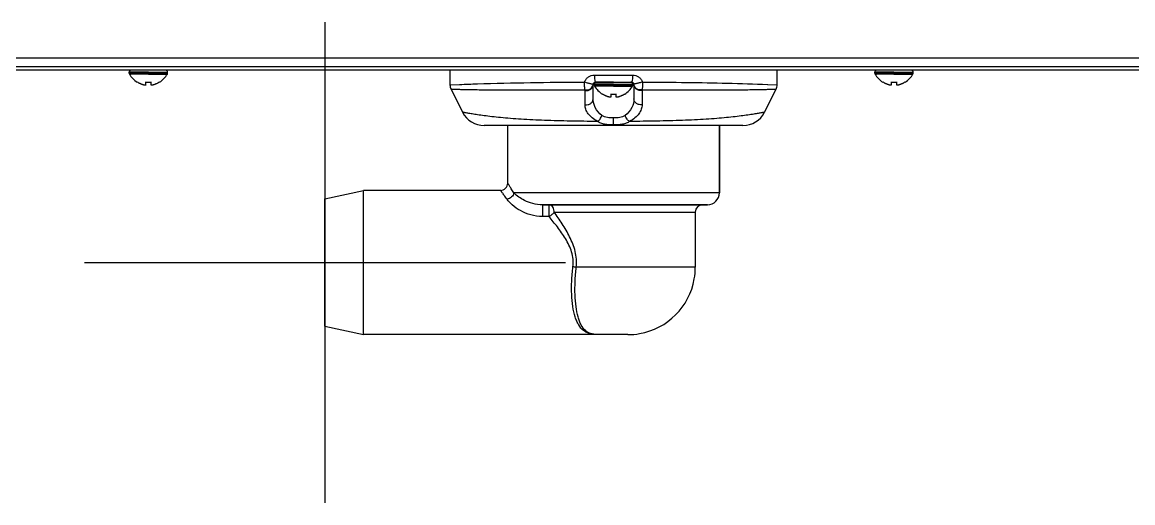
# Model space of a CAD drawing. Header units: millimetres. Extents: x -1584 to 3730, y -1918 to 2655.
# Drawn here: x 1977.5 to 2208.4, y -227.9 to -127.9 of the extents above; entities that cross this region are included whole.
import ezdxf

# ---------------------------------------------------------------- set-up
doc = ezdxf.new("R2010")
doc.units = ezdxf.units.MM
doc.header["$LTSCALE"] = 65.395
doc.layers.get('0').update_dxf_attribs({"linetype": 'CONTINUOUS'})
doc.layers.add('ASSI', color=7, linetype='CONTINUOUS')
doc.layers.add('GEOM', color=7, linetype='CONTINUOUS')

msp = doc.modelspace()

# ---------------------------------------------------------------- linework, layer by layer
at = {"color": 6}
for p, q in [((2040.43, -127.95), (2040.43, -227.95)), ((1990.43, -177.95), (2090.43, -177.95))]:
    msp.add_line(p, q, dxfattribs=at)
at = {"linetype": 'Continuous'}
for p, q in [((2001.43, -140.43), (2001.43, -140.39)), ((2003.23, -140.95), (2003.23, -140.39)), ((2004.23, -140.39), (2004.23, -140.95)), ((2006.03, -140.39), (2006.03, -140.43)), ((2156.43, -140.43), (2156.43, -140.39)), ((2158.23, -140.95), (2158.23, -140.39)), ((2159.23, -140.39), (2159.23, -140.95)), ((2161.03, -140.39), (2161.03, -140.43)), ((2098.13, -142.93), (2098.13, -142.89)), ((2099.93, -143.45), (2099.93, -142.89)), ((2100.93, -142.89), (2100.93, -143.45)), ((2102.73, -142.89), (2102.73, -142.93))]:
    msp.add_line(p, q, dxfattribs=at)
for centre, radius, start, end in [((2003.92, -136.34), 4.75, 238.4659, 241.0313), ((2003.91, -136.35), 4.75, 241.0316, 241.9926), ((2003.91, -136.35), 4.75, 241.9926, 243.3187), ((2003.91, -136.35), 4.74, 243.3188, 244.4598), ((2003.91, -136.36), 4.74, 244.4598, 245.4278), ((2003.91, -136.36), 4.73, 245.4278, 246.6825), ((2003.91, -136.36), 4.73, 246.6826, 247.4526), ((2003.9, -136.37), 4.72, 247.4524, 248.9975), ((2003.9, -136.38), 4.72, 248.9977, 249.4819), ((2003.9, -136.39), 4.7, 249.4813, 251.5344), ((2003.73, -136.64), 3.79, 262.4013, 269.9911), ((2003.73, -136.64), 3.79, 270.0089, 277.5987), ((2003.56, -136.39), 4.7, 288.4656, 290.5187), ((2003.56, -136.38), 4.72, 290.5181, 291.0023), ((2003.56, -136.37), 4.72, 291.0025, 292.5476), ((2003.55, -136.36), 4.73, 292.5474, 293.3174), ((2003.55, -136.36), 4.73, 293.3175, 294.5722), ((2003.55, -136.36), 4.74, 294.5722, 295.5402), ((2003.55, -136.35), 4.74, 295.5402, 296.6812), ((2003.55, -136.35), 4.75, 296.6813, 298.0074), ((2003.55, -136.35), 4.75, 298.0074, 298.9684), ((2003.54, -136.34), 4.75, 298.9687, 301.5341), ((2158.92, -136.34), 4.75, 238.4659, 241.0313), ((2158.91, -136.35), 4.75, 241.0316, 241.9926), ((2158.91, -136.35), 4.75, 241.9926, 243.3187), ((2158.91, -136.35), 4.74, 243.3188, 244.4598), ((2158.91, -136.36), 4.74, 244.4598, 245.4278), ((2158.91, -136.36), 4.73, 245.4278, 246.6825), ((2158.91, -136.36), 4.73, 246.6826, 247.4526), ((2158.9, -136.37), 4.72, 247.4524, 248.9975), ((2158.9, -136.38), 4.72, 248.9977, 249.4819), ((2158.9, -136.39), 4.7, 249.4813, 251.5344), ((2158.73, -136.64), 3.79, 262.4013, 269.9911), ((2158.73, -136.64), 3.79, 270.0089, 277.5987), ((2158.56, -136.39), 4.7, 288.4656, 290.5187), ((2158.56, -136.38), 4.72, 290.5181, 291.0023), ((2158.56, -136.37), 4.72, 291.0025, 292.5476), ((2158.55, -136.36), 4.73, 292.5474, 293.3174), ((2158.55, -136.36), 4.73, 293.3175, 294.5722), ((2158.55, -136.36), 4.74, 294.5722, 295.5402), ((2158.55, -136.35), 4.74, 295.5402, 296.6812), ((2158.55, -136.35), 4.75, 296.6813, 298.0074), ((2158.55, -136.35), 4.75, 298.0074, 298.9684), ((2158.54, -136.34), 4.75, 298.9687, 301.5341), ((2003.89, -136.41), 4.68, 251.535, 252.6227), ((2003.89, -136.42), 4.67, 252.6228, 253.6051), ((2003.88, -136.45), 4.64, 253.6036, 255.6824), ((2002.98, -138.96), 2.01, 262.7256, 264.8598), ((2002.98, -138.98), 1.98, 264.8627, 265.7144), ((2002.98, -138.99), 1.97, 265.714, 266.9766), ((2002.98, -139), 1.96, 266.9771, 268.0037), ((2002.98, -139.01), 1.95, 268.0037, 269.0738), ((2002.98, -139.01), 1.95, 269.0741, 270.1995), ((2002.98, -139.01), 1.95, 270.1995, 271.1541), ((2002.98, -139.01), 1.95, 271.1545, 272.3767), ((2002.98, -139), 1.96, 272.3765, 273.2159), ((2002.98, -138.99), 1.97, 273.2167, 274.6016), ((2002.98, -138.98), 1.98, 274.6009, 275.2558), ((2002.98, -138.96), 2.01, 275.2585, 277.2741), ((2004.48, -138.96), 2.01, 262.7259, 264.7415), ((2004.48, -138.98), 1.98, 264.7442, 265.3991), ((2004.48, -138.99), 1.97, 265.3984, 266.7833), ((2004.48, -139), 1.96, 266.7841, 267.6235), ((2004.48, -139.01), 1.96, 267.6234, 268.8455), ((2004.48, -139.01), 1.95, 268.8459, 269.8005), ((2004.48, -139.01), 1.95, 269.8006, 270.9258), ((2004.48, -139.01), 1.95, 270.9261, 271.9964), ((2004.48, -139), 1.96, 271.9964, 273.0228), ((2004.48, -138.99), 1.97, 273.0233, 274.286), ((2004.48, -138.98), 1.98, 274.2856, 275.1372), ((2004.48, -138.96), 2.01, 275.1401, 277.2744), ((2003.58, -136.45), 4.64, 284.3176, 286.3964), ((2003.57, -136.42), 4.67, 286.3949, 287.3772), ((2003.57, -136.41), 4.68, 287.3773, 288.465), ((2100.62, -138.84), 4.75, 238.4659, 241.0313), ((2100.61, -138.85), 4.75, 241.0316, 241.9926), ((2100.61, -138.85), 4.75, 241.9926, 243.3187), ((2100.61, -138.85), 4.74, 243.3188, 244.4598), ((2100.61, -138.86), 4.74, 244.4598, 245.4278), ((2100.43, -139.14), 3.79, 262.4013, 269.9911), ((2100.43, -139.14), 3.79, 270.0089, 277.5987), ((2100.25, -138.86), 4.74, 294.5722, 295.5402), ((2100.25, -138.85), 4.74, 295.5402, 296.6812), ((2100.25, -138.85), 4.75, 296.6813, 298.0074), ((2100.25, -138.85), 4.75, 298.0074, 298.9684), ((2100.24, -138.84), 4.75, 298.9687, 301.5341), ((2158.89, -136.41), 4.68, 251.535, 252.6227), ((2158.89, -136.42), 4.67, 252.6228, 253.6051), ((2158.88, -136.45), 4.64, 253.6036, 255.6824), ((2157.98, -138.96), 2.01, 262.7256, 264.8598), ((2157.98, -138.98), 1.98, 264.8627, 265.7144), ((2157.98, -138.99), 1.97, 265.714, 266.9766), ((2157.98, -139), 1.96, 266.9771, 268.0037), ((2157.98, -139.01), 1.95, 268.0037, 269.0738), ((2157.98, -139.01), 1.95, 269.0741, 270.1995), ((2157.98, -139.01), 1.95, 270.1995, 271.1541), ((2157.98, -139.01), 1.95, 271.1545, 272.3767), ((2157.98, -139), 1.96, 272.3765, 273.2159), ((2157.98, -138.99), 1.97, 273.2167, 274.6016), ((2157.98, -138.98), 1.98, 274.6009, 275.2558), ((2157.98, -138.96), 2.01, 275.2585, 277.2741), ((2159.48, -138.96), 2.01, 262.7259, 264.7415), ((2159.48, -138.98), 1.98, 264.7442, 265.3991), ((2159.48, -138.99), 1.97, 265.3984, 266.7833), ((2159.48, -139), 1.96, 266.7841, 267.6235), ((2159.48, -139.01), 1.96, 267.6234, 268.8455), ((2159.48, -139.01), 1.95, 268.8459, 269.8005), ((2159.48, -139.01), 1.95, 269.8006, 270.9258), ((2159.48, -139.01), 1.95, 270.9261, 271.9964), ((2159.48, -139), 1.96, 271.9964, 273.0228), ((2159.48, -138.99), 1.97, 273.0233, 274.286), ((2159.48, -138.98), 1.98, 274.2856, 275.1372), ((2159.48, -138.96), 2.01, 275.1401, 277.2744), ((2158.58, -136.45), 4.64, 284.3176, 286.3964), ((2158.57, -136.42), 4.67, 286.3949, 287.3772), ((2158.57, -136.41), 4.68, 287.3773, 288.465), ((2100.61, -138.86), 4.73, 245.4278, 246.6825), ((2100.61, -138.86), 4.73, 246.6826, 247.4526), ((2100.6, -138.87), 4.72, 247.4524, 248.9975), ((2100.6, -138.88), 4.72, 248.9977, 249.4819), ((2100.6, -138.89), 4.7, 249.4813, 251.5344), ((2100.59, -138.91), 4.68, 251.535, 252.6227), ((2100.59, -138.92), 4.67, 252.6228, 253.6051), ((2100.58, -138.95), 4.64, 253.6036, 255.6824), ((2099.68, -141.46), 2.01, 262.7256, 264.8598), ((2099.68, -141.48), 1.98, 264.8627, 265.7144), ((2099.68, -141.49), 1.97, 265.714, 266.9766), ((2099.68, -141.5), 1.96, 266.9771, 268.0037), ((2099.68, -141.51), 1.95, 268.0037, 269.0738), ((2099.68, -141.51), 1.95, 269.0741, 270.1995), ((2099.68, -141.51), 1.95, 270.1995, 271.1541), ((2099.68, -141.51), 1.95, 271.1545, 272.3767), ((2099.68, -141.5), 1.96, 272.3765, 273.2159), ((2099.68, -141.49), 1.97, 273.2167, 274.6016), ((2099.68, -141.48), 1.98, 274.6009, 275.2558), ((2099.68, -141.46), 2.01, 275.2585, 277.2741), ((2101.18, -141.46), 2.01, 262.7259, 264.7415), ((2101.18, -141.48), 1.98, 264.7442, 265.3991), ((2101.18, -141.49), 1.97, 265.3984, 266.7833), ((2101.18, -141.5), 1.96, 266.7841, 267.6235), ((2101.18, -141.51), 1.96, 267.6234, 268.8455), ((2101.18, -141.51), 1.95, 268.8459, 269.8005), ((2101.18, -141.51), 1.95, 269.8006, 270.9258), ((2101.18, -141.51), 1.95, 270.9261, 271.9964), ((2101.18, -141.5), 1.96, 271.9964, 273.0228), ((2101.18, -141.49), 1.97, 273.0233, 274.286), ((2101.18, -141.48), 1.98, 274.2856, 275.1372), ((2101.18, -141.46), 2.01, 275.1401, 277.2744), ((2100.28, -138.95), 4.64, 284.3176, 286.3964), ((2100.27, -138.92), 4.67, 286.3949, 287.3772), ((2100.27, -138.91), 4.68, 287.3773, 288.465), ((2100.26, -138.89), 4.7, 288.4656, 290.5187), ((2100.26, -138.88), 4.72, 290.5181, 291.0023), ((2100.26, -138.87), 4.72, 291.0025, 292.5476), ((2100.25, -138.86), 4.73, 292.5474, 293.3174), ((2100.25, -138.86), 4.73, 293.3175, 294.5722)]:
    msp.add_arc(centre, radius, start, end, dxfattribs=at)
at = {"layer": 'ASSI', "linetype": 'Continuous'}
for p, q in [((1999.73, -138.55), (1999.73, -138.35)), ((2003.73, -138.35), (1999.73, -138.35)), ((2003.73, -138.35), (2007.73, -138.35)), ((2007.73, -138.55), (2007.73, -138.35)), ((2154.73, -138.55), (2154.73, -138.35)), ((2158.73, -138.35), (2154.73, -138.35)), ((2158.73, -138.35), (2162.73, -138.35)), ((2162.73, -138.55), (2162.73, -138.35)), ((2003.73, -138.55), (1999.73, -138.55)), ((2003.73, -138.75), (1999.78, -138.75)), ((2003.73, -138.55), (2007.73, -138.55)), ((2003.73, -138.75), (2007.68, -138.75)), ((2096.83, -140.45), (2098.18, -140.45)), ((2098.18, -140.45), (2096.83, -140.45)), ((2098.18, -140.45), (2098.23, -140.45)), ((2098.23, -140.45), (2098.18, -140.45)), ((2098.23, -140.45), (2100.43, -140.45)), ((2098.31, -140.45), (2098.23, -140.45)), ((2100.43, -140.45), (2098.31, -140.45)), ((2100.43, -140.45), (2102.63, -140.45)), ((2100.43, -140.45), (2102.55, -140.45)), ((2102.55, -140.45), (2102.63, -140.45)), ((2102.63, -140.45), (2104, -140.45)), ((2102.63, -140.45), (2102.68, -140.45)), ((2102.68, -140.45), (2104, -140.45)), ((2104, -140.45), (2104.03, -140.45)), ((2104, -140.45), (2104.03, -140.45)), ((2158.73, -138.55), (2154.73, -138.55)), ((2158.73, -138.75), (2154.78, -138.75)), ((2158.73, -138.55), (2162.73, -138.55)), ((2158.73, -138.75), (2162.68, -138.75)), ((2096.43, -141.05), (2096.43, -140.85)), ((2100.43, -140.85), (2096.43, -140.85)), ((2100.43, -141.05), (2096.43, -141.05)), ((2100.43, -141.25), (2096.48, -141.25)), ((2100.43, -140.85), (2104.43, -140.85)), ((2100.43, -141.05), (2104.43, -141.05)), ((2100.43, -141.25), (2104.38, -141.25)), ((2104.43, -141.05), (2104.43, -140.85)), ((2078.43, -161.45), (2078.43, -149.45)), ((2122.43, -163.45), (2122.43, -149.45)), ((2117.43, -167.45), (2117.43, -178.95))]:
    msp.add_line(p, q, dxfattribs=at)
for centre, radius, start, end in [((2000.13, -138.35), 0.4, 90, 180), ((2007.33, -138.35), 0.4, 0, 90), ((2155.13, -138.35), 0.4, 90, 180), ((2162.33, -138.35), 0.4, 0, 90), ((2000.13, -138.55), 0.4, 180, 210.3012), ((2003.93, -136.33), 4.8, 210.3012, 238.4026), ((2003.93, -136.33), 4.8, 238.4026, 238.5421), ((2003.53, -136.33), 4.8, 301.4579, 301.5974), ((2003.53, -136.33), 4.8, 301.5974, 329.6988), ((2007.33, -138.55), 0.4, 329.6988, 360), ((2096.83, -140.85), 0.4, 135, 180), ((2096.83, -140.85), 0.4, 111.2091, 135), ((2096.83, -140.85), 0.4, 90, 111.2091), ((2104.03, -140.85), 0.4, 68.7909, 90), ((2104.03, -140.85), 0.4, 45, 68.7909), ((2104.03, -140.85), 0.4, 0, 45), ((2155.13, -138.55), 0.4, 180, 210.3012), ((2158.93, -136.33), 4.8, 210.3012, 238.4026), ((2158.93, -136.33), 4.8, 238.4026, 238.5421), ((2158.53, -136.33), 4.8, 301.4579, 301.5974), ((2158.53, -136.33), 4.8, 301.5974, 329.6988), ((2162.33, -138.55), 0.4, 329.6988, 360), ((2096.83, -141.05), 0.4, 180, 210.3012), ((2100.63, -138.83), 4.8, 210.3012, 238.4026), ((2100.63, -138.83), 4.8, 238.4026, 238.5421), ((2100.23, -138.83), 4.8, 301.4579, 301.5974), ((2100.23, -138.83), 4.8, 301.5974, 329.6988), ((2104.03, -141.05), 0.4, 329.6988, 360)]:
    msp.add_arc(centre, radius, start, end, dxfattribs=at)
at = {"layer": 'GEOM', "linetype": 'Continuous'}
for p, q in [((1573.03, -135.35), (2331.43, -135.35)), ((2331.96, -137.95), (1573.03, -137.95)), ((1699.93, -137.15), (2257.93, -137.15)), ((2066.43, -137.95), (2066.43, -140.98)), ((2134.43, -140.98), (2134.43, -137.95)), ((2094.18, -140.4), (2094.43, -140.39)), ((2096.46, -138.95), (2100.43, -138.95)), ((2096.68, -140.45), (2100.43, -140.45)), ((2100.43, -138.95), (2104.4, -138.95)), ((2100.43, -140.45), (2104.18, -140.45)), ((2106.43, -140.39), (2106.68, -140.4)), ((2066.43, -140.98), (2068.38, -140.9)), ((2066.43, -140.98), (2066.43, -140.98)), ((2066.64, -141.87), (2066.64, -141.87)), ((2066.64, -141.87), (2069.05, -146.69)), ((2068.38, -140.9), (2068.43, -140.9)), ((2096.18, -143.91), (2096.18, -140.95)), ((2096.29, -140.95), (2096.18, -140.95)), ((2096.43, -140.95), (2096.29, -140.95)), ((2104.57, -140.95), (2104.43, -140.95)), ((2104.68, -140.95), (2104.57, -140.95)), ((2104.68, -140.95), (2104.68, -143.91)), ((2131.81, -146.69), (2134.22, -141.87)), ((2132.46, -140.9), (2132.5, -140.9)), ((2132.5, -140.9), (2134.43, -140.98)), ((2134.22, -141.87), (2134.22, -141.87)), ((2134.43, -140.98), (2134.43, -140.98)), ((2077.18, -149.45), (2073.52, -149.45)), ((2077.4, -149.45), (2077.18, -149.45)), ((2100.43, -149.45), (2077.4, -149.45)), ((2078.43, -161.45), (2078.43, -149.45)), ((2100.43, -149.33), (2100.43, -147.87)), ((2100.43, -149.45), (2100.43, -149.33)), ((2123.68, -149.45), (2100.43, -149.45)), ((2122.43, -149.45), (2122.43, -163.45)), ((2127.34, -149.45), (2123.68, -149.45)), ((2040.43, -164.7), (2048.43, -162.95)), ((2040.43, -164.7), (2048.43, -162.95)), ((2076.93, -162.95), (2048.43, -162.95)), ((2076.93, -162.95), (2048.43, -162.95)), ((2048.43, -192.95), (2048.43, -162.95)), ((2083.09, -163.45), (2079.7, -163.45)), ((2083.18, -163.45), (2083.09, -163.45)), ((2084.23, -163.45), (2083.18, -163.45)), ((2084.3, -163.45), (2084.23, -163.45)), ((2084.36, -163.45), (2084.3, -163.45)), ((2100.4, -163.45), (2084.36, -163.45)), ((2100.43, -163.45), (2100.4, -163.45)), ((2116.5, -163.45), (2100.43, -163.45)), ((2116.55, -163.45), (2116.5, -163.45)), ((2116.6, -163.45), (2116.55, -163.45)), ((2117.68, -163.45), (2116.6, -163.45)), ((2117.74, -163.45), (2117.68, -163.45)), ((2122.43, -163.45), (2117.74, -163.45)), ((2040.43, -165.4), (2040.43, -164.7)), ((2040.43, -165.45), (2040.43, -165.4)), ((2040.43, -190.45), (2040.43, -165.45)), ((2087, -165.95), (2085.66, -165.95)), ((2085.66, -165.95), (2087, -165.95)), ((2085.66, -165.95), (2085.66, -168.4)), ((2113.12, -165.95), (2087, -165.95)), ((2087, -165.95), (2119.67, -165.95)), ((2087, -165.95), (2087, -168.4)), ((2113.41, -165.95), (2113.12, -165.95)), ((2114.06, -165.95), (2113.41, -165.95)), ((2115.27, -165.95), (2114.06, -165.95)), ((2115.33, -165.95), (2115.27, -165.95)), ((2118.93, -165.95), (2115.33, -165.95)), ((2119.39, -165.95), (2118.93, -165.95)), ((2119.93, -165.95), (2119.39, -165.95)), ((2119.67, -165.95), (2119.86, -165.95)), ((2087, -168.4), (2085.66, -168.4)), ((2088.09, -167.45), (2117.43, -167.45)), ((2117.43, -178.95), (2092.69, -178.95)), ((2040.43, -190.5), (2040.43, -190.45)), ((2040.43, -191.2), (2040.43, -190.5)), ((2040.43, -191.2), (2048.43, -192.95)), ((2040.43, -191.2), (2048.43, -192.95)), ((2097.43, -192.95), (2048.43, -192.95)), ((2097.42, -192.95), (2048.43, -192.95)), ((2097.43, -192.95), (2097.42, -192.95)), ((2097.43, -192.95), (2097.43, -192.95)), ((2097.43, -192.95), (2097.43, -192.95)), ((2103.43, -192.95), (2097.43, -192.95)), ((2097.43, -192.95), (2097.43, -192.95)), ((2097.43, -192.95), (2097.43, -192.95)), ((2097.43, -192.95), (2097.43, -192.95)), ((2097.43, -192.95), (2097.43, -192.95))]:
    msp.add_line(p, q, dxfattribs=at)
for centre, radius, start, end in [((2096.68, -140.95), 0.5, 163.8868, 168.9398), ((2096.68, -140.95), 0.5, 90, 163.8868), ((2104.18, -140.95), 0.5, 16.1131, 90), ((2104.18, -140.95), 0.5, 4.064, 16.1131), ((2068.43, -140.98), 2, 180, 206.5651), ((2096.44, -142.19), 1.94, 175.8774, 180.0644), ((2096.68, -140.95), 0.5, 168.9398, 175.936), ((2096.68, -140.95), 0.5, 175.936, 180), ((2095.16, -140.84), 1.03, 354.0374, 355.9341), ((2104.18, -140.95), 0.5, 0, 4.064), ((2105.7, -140.84), 1.03, 184.0652, 185.9617), ((2104.42, -142.19), 1.94, 359.9431, 4.1302), ((2132.43, -140.98), 2, 333.4349, 0), ((2073.52, -144.45), 5, 206.565, 270), ((2127.34, -144.45), 5, 270, 333.435), ((2076.93, -161.45), 1.5, 269.9998, 0.0003), ((2119.93, -163.45), 2.5, 270, 360), ((2118.93, -167.45), 1.5, 90, 180), ((2086.07, -167.45), 2.02, 0.0188, 5.7499), ((2089.45, -200.65), 21.94, 81.5204, 83.3205), ((2103.43, -178.95), 14, 350.0009, 360), ((2103.43, -178.95), 14, 350.0009, 360), ((2103.43, -178.95), 14, 280.0001, 350.0009), ((2103.43, -178.95), 14, 280.0001, 350.0009), ((2103.43, -178.95), 14, 270, 280.0001), ((2103.43, -178.95), 14, 270, 280.0001)]:
    msp.add_arc(centre, radius, start, end, dxfattribs=at)
for points, knots in [([(2068.43, -140.9), (2069.66, -140.85), (2078.24, -140.56), (2086.82, -140.44), (2094.18, -140.4)], [0, 0, 0, 0, 0.143107, 1, 1, 1, 1]), ([(2094.5, -142.05), (2094.45, -141.81), (2094.4, -141.26), (2094.41, -140.71), (2094.43, -140.39)], [0, 0, 0, 0, 0.436731, 1, 1, 1, 1]), ([(2094.43, -140.39), (2094.5, -140.18), (2094.71, -139.78), (2095.19, -139.31), (2095.8, -139.02), (2096.24, -138.95), (2096.46, -138.95)], [0, 0, 0, 0, 0.251155, 0.501038, 0.750347, 1, 1, 1, 1]), ([(2094.43, -140.39), (2094.65, -140.46), (2094.96, -140.55), (2095.36, -140.66), (2095.63, -140.72), (2095.86, -140.77), (2096.01, -140.8), (2096.11, -140.82), (2096.15, -140.82), (2096.18, -140.82), (2096.2, -140.82), (2096.2, -140.81)], [0, 0, 0, 0, 0.363518, 0.535495, 0.689644, 0.818343, 0.915363, 0.950528, 0.97624, 0.992425, 1, 1, 1, 1]), ([(2096.46, -138.95), (2096.46, -139.14), (2096.47, -139.5), (2096.51, -139.96), (2096.57, -140.26), (2096.62, -140.41), (2096.66, -140.45), (2096.68, -140.45)], [0, 0, 0, 0, 0.372682, 0.689836, 0.905667, 0.966947, 1, 1, 1, 1]), ([(2104.4, -138.95), (2104.4, -139.14), (2104.39, -139.5), (2104.35, -139.96), (2104.29, -140.26), (2104.24, -140.41), (2104.2, -140.45), (2104.18, -140.45)], [0, 0, 0, 0, 0.372682, 0.689836, 0.905667, 0.966947, 1, 1, 1, 1]), ([(2104.4, -138.95), (2104.62, -138.95), (2105.06, -139.02), (2105.67, -139.31), (2106.15, -139.78), (2106.36, -140.18), (2106.43, -140.39)], [0, 0, 0, 0, 0.249653, 0.498962, 0.748845, 1, 1, 1, 1]), ([(2106.43, -140.39), (2106.21, -140.46), (2105.9, -140.55), (2105.5, -140.66), (2105.23, -140.72), (2105, -140.77), (2104.85, -140.8), (2104.75, -140.82), (2104.71, -140.82), (2104.68, -140.82), (2104.66, -140.82), (2104.66, -140.81)], [0, 0, 0, 0, 0.363522, 0.535498, 0.689646, 0.818343, 0.915363, 0.950528, 0.97624, 0.992425, 1, 1, 1, 1]), ([(2106.43, -140.39), (2106.45, -140.71), (2106.46, -141.26), (2106.41, -141.81), (2106.36, -142.05)], [0, 0, 0, 0, 0.563272, 1, 1, 1, 1]), ([(2106.68, -140.4), (2109.69, -140.41), (2118.28, -140.49), (2126.87, -140.69), (2132.46, -140.9)], [0, 0, 0, 0, 0.34994, 1, 1, 1, 1]), ([(2066.64, -141.87), (2066.64, -141.87), (2066.65, -141.87), (2066.66, -141.87), (2066.68, -141.87), (2066.71, -141.87), (2066.76, -141.88), (2066.82, -141.88), (2066.93, -141.88), (2067.1, -141.89), (2067.35, -141.89), (2067.65, -141.9), (2068.01, -141.91), (2068.42, -141.92), (2068.89, -141.93), (2069.63, -141.94), (2070.69, -141.97), (2072.14, -141.99), (2073.81, -142.01), (2075.7, -142.03), (2077.82, -142.04), (2080.14, -142.05), (2083.65, -142.05), (2088.46, -142.05), (2092.42, -142.05), (2094.5, -142.05)], [0, 0, 0, 0, 0.000246, 0.000554, 0.000985, 0.002217, 0.003941, 0.006159, 0.00887, 0.015775, 0.02466, 0.03553, 0.048392, 0.063251, 0.080114, 0.098987, 0.142781, 0.194656, 0.254608, 0.322585, 0.398483, 0.482115, 0.573189, 0.775718, 1, 1, 1, 1]), ([(2094.5, -142.19), (2094.71, -142.21), (2095.13, -142.18), (2095.69, -141.92), (2096.08, -141.5), (2096.18, -141.13), (2096.18, -140.95)], [0, 0, 0, 0, 0.270379, 0.530725, 0.772739, 1, 1, 1, 1]), ([(2094.5, -142.05), (2094.7, -142.07), (2095.1, -142.05), (2095.64, -141.84), (2096.04, -141.46), (2096.16, -141.12), (2096.18, -140.95)], [0, 0, 0, 0, 0.270009, 0.529557, 0.771752, 1, 1, 1, 1]), ([(2106.36, -142.05), (2106.16, -142.07), (2105.76, -142.05), (2105.22, -141.84), (2104.82, -141.46), (2104.7, -141.12), (2104.68, -140.95)], [0, 0, 0, 0, 0.27001, 0.529557, 0.771751, 1, 1, 1, 1]), ([(2106.36, -142.19), (2106.15, -142.21), (2105.73, -142.18), (2105.17, -141.92), (2104.78, -141.5), (2104.68, -141.13), (2104.68, -140.95)], [0, 0, 0, 0, 0.270379, 0.530725, 0.772739, 1, 1, 1, 1]), ([(2106.36, -142.05), (2108.44, -142.05), (2112.4, -142.05), (2117.21, -142.05), (2120.72, -142.05), (2123.04, -142.04), (2125.16, -142.03), (2127.05, -142.01), (2128.72, -141.99), (2130.17, -141.97), (2131.39, -141.94), (2132.26, -141.92), (2132.85, -141.91), (2133.21, -141.9), (2133.51, -141.89), (2133.76, -141.89), (2133.93, -141.88), (2134.04, -141.88), (2134.1, -141.88), (2134.15, -141.87), (2134.19, -141.87), (2134.21, -141.87), (2134.22, -141.87), (2134.22, -141.87)], [0, 0, 0, 0, 0.22428, 0.426813, 0.517891, 0.601525, 0.677423, 0.745403, 0.805354, 0.857228, 0.901021, 0.936755, 0.951614, 0.964475, 0.975344, 0.984228, 0.991132, 0.993843, 0.99606, 0.997784, 0.999015, 0.999754, 1, 1, 1, 1]), ([(2094.5, -145.15), (2094.71, -145.17), (2095.13, -145.14), (2095.69, -144.88), (2096.08, -144.45), (2096.18, -144.09), (2096.18, -143.91)], [0, 0, 0, 0, 0.270436, 0.530776, 0.772762, 1, 1, 1, 1]), ([(2097.09, -148.6), (2096.69, -148.39), (2095.98, -147.93), (2095.15, -147.06), (2094.63, -146.13), (2094.5, -145.46), (2094.5, -145.15)], [0, 0, 0, 0, 0.297149, 0.559141, 0.790551, 1, 1, 1, 1]), ([(2098.03, -147.35), (2097.45, -146.94), (2096.54, -145.88), (2096.18, -144.53), (2096.18, -143.91)], [0, 0, 0, 0, 0.533739, 1, 1, 1, 1]), ([(2104.68, -143.91), (2104.68, -144.53), (2104.32, -145.88), (2103.41, -146.94), (2102.83, -147.35)], [0, 0, 0, 0, 0.466261, 1, 1, 1, 1]), ([(2106.36, -145.15), (2106.36, -145.46), (2106.23, -146.13), (2105.71, -147.06), (2104.88, -147.93), (2104.17, -148.39), (2103.77, -148.6)], [0, 0, 0, 0, 0.209447, 0.44086, 0.702851, 1, 1, 1, 1]), ([(2106.36, -145.15), (2106.15, -145.17), (2105.73, -145.14), (2105.17, -144.88), (2104.78, -144.45), (2104.68, -144.09), (2104.68, -143.91)], [0, 0, 0, 0, 0.270436, 0.530776, 0.772761, 1, 1, 1, 1]), ([(2097.09, -148.6), (2095.21, -148.59), (2091.54, -148.54), (2086.24, -148.41), (2082.09, -148.21), (2079.05, -148), (2077.02, -147.82), (2075.2, -147.63), (2073.6, -147.43), (2072.23, -147.23), (2071.25, -147.08), (2070.59, -146.96), (2070.18, -146.89), (2069.84, -146.83), (2069.56, -146.78), (2069.35, -146.74), (2069.2, -146.72), (2069.12, -146.7), (2069.08, -146.69), (2069.06, -146.69), (2069.05, -146.69), (2069.05, -146.69)], [0, 0, 0, 0, 0.200474, 0.390811, 0.564779, 0.643695, 0.716198, 0.781535, 0.839025, 0.888116, 0.928437, 0.945244, 0.959801, 0.972105, 0.98216, 0.989971, 0.995545, 0.997494, 0.998886, 0.999722, 1, 1, 1, 1]), ([(2097.09, -148.6), (2097.3, -148.47), (2097.68, -148.09), (2097.93, -147.62), (2098.03, -147.35)], [0, 0, 0, 0, 0.468716, 1, 1, 1, 1]), ([(2100.43, -147.87), (2100.21, -147.87), (2099.78, -147.85), (2099.15, -147.79), (2098.55, -147.65), (2098.19, -147.47), (2098.03, -147.35)], [0, 0, 0, 0, 0.263146, 0.520098, 0.765825, 1, 1, 1, 1]), ([(2102.83, -147.35), (2102.67, -147.47), (2102.31, -147.65), (2101.71, -147.79), (2101.08, -147.85), (2100.65, -147.87), (2100.43, -147.87)], [0, 0, 0, 0, 0.234173, 0.479901, 0.736854, 1, 1, 1, 1]), ([(2103.77, -148.6), (2103.56, -148.47), (2103.18, -148.09), (2102.93, -147.62), (2102.83, -147.35)], [0, 0, 0, 0, 0.468708, 1, 1, 1, 1]), ([(2131.81, -146.69), (2131.81, -146.68), (2131.8, -146.69), (2131.79, -146.69), (2131.77, -146.69), (2131.74, -146.7), (2131.68, -146.71), (2131.61, -146.72), (2131.49, -146.75), (2131.3, -146.78), (2131.02, -146.83), (2130.68, -146.89), (2130.27, -146.96), (2129.81, -147.04), (2129.28, -147.13), (2128.45, -147.26), (2127.26, -147.43), (2125.66, -147.63), (2123.84, -147.82), (2121.81, -148), (2119.61, -148.15), (2117.24, -148.28), (2113.82, -148.43), (2109.32, -148.54), (2105.65, -148.59), (2103.77, -148.6)], [0, 0, 0, 0, 0.000278, 0.000626, 0.001113, 0.002505, 0.004455, 0.006962, 0.010028, 0.017839, 0.027894, 0.040198, 0.054754, 0.071561, 0.09061, 0.111882, 0.160973, 0.218462, 0.283799, 0.356301, 0.435216, 0.519769, 0.609186, 0.799522, 1, 1, 1, 1]), ([(2100.43, -149.33), (2100.11, -149.33), (2099.49, -149.31), (2098.6, -149.21), (2097.78, -149), (2097.3, -148.75), (2097.09, -148.6)], [0, 0, 0, 0, 0.275621, 0.536586, 0.776528, 1, 1, 1, 1]), ([(2103.77, -148.6), (2103.56, -148.75), (2103.08, -149), (2102.26, -149.21), (2101.37, -149.31), (2100.75, -149.33), (2100.43, -149.33)], [0, 0, 0, 0, 0.22347, 0.463413, 0.724378, 1, 1, 1, 1]), ([(2079.7, -163.45), (2079.53, -163.17), (2079.28, -162.77), (2078.97, -162.28), (2078.78, -161.99), (2078.64, -161.77), (2078.54, -161.62), (2078.48, -161.53), (2078.45, -161.49), (2078.44, -161.46), (2078.43, -161.45), (2078.43, -161.45)], [0, 0, 0, 0, 0.419838, 0.591836, 0.735853, 0.850067, 0.932933, 0.962176, 0.983141, 0.995768, 1, 1, 1, 1]), ([(2078.29, -164.77), (2078.19, -164.63), (2078, -164.37), (2077.74, -164.01), (2077.5, -163.7), (2077.31, -163.44), (2077.17, -163.26), (2077.08, -163.14), (2077.03, -163.08), (2076.99, -163.02), (2076.96, -162.98), (2076.94, -162.96), (2076.93, -162.95), (2076.93, -162.95)], [0, 0, 0, 0, 0.221991, 0.420074, 0.592071, 0.736044, 0.850193, 0.8956, 0.932995, 0.962213, 0.983158, 0.995773, 1, 1, 1, 1]), ([(2079.7, -163.45), (2079.65, -163.78), (2079.28, -164.4), (2078.63, -164.72), (2078.29, -164.77)], [0, 0, 0, 0, 0.49008, 1, 1, 1, 1]), ([(2085.66, -165.95), (2084.97, -165.95), (2083.67, -165.77), (2081.6, -164.99), (2080.33, -164.09), (2079.7, -163.45)], [0, 0, 0, 0, 0.310695, 0.589393, 1, 1, 1, 1]), ([(2085.66, -168.4), (2084.84, -168.4), (2083.23, -168.16), (2081.1, -167.28), (2079.45, -166.12), (2078.61, -165.21), (2078.29, -164.77)], [0, 0, 0, 0, 0.29046, 0.565602, 0.807948, 1, 1, 1, 1]), ([(2088.08, -167.25), (2088.07, -167.07), (2087.99, -166.74), (2087.75, -166.32), (2087.41, -166.02), (2087.14, -165.95), (2087, -165.95)], [0, 0, 0, 0, 0.285506, 0.549234, 0.784596, 1, 1, 1, 1]), ([(2088.09, -167.45), (2088.04, -167.55), (2087.89, -167.74), (2087.63, -168), (2087.33, -168.23), (2087.11, -168.35), (2087, -168.4)], [0, 0, 0, 0, 0.23802, 0.491156, 0.749157, 1, 1, 1, 1]), ([(2092, -178.86), (2092.07, -178.34), (2092.09, -177.28), (2091.77, -175.75), (2091.19, -174.31), (2090.22, -172.55), (2088.82, -170.58), (2087.61, -169.11), (2087, -168.4)], [0, 0, 0, 0, 0.131829, 0.263115, 0.392812, 0.520358, 0.767279, 1, 1, 1, 1]), ([(2092.69, -178.95), (2092.75, -178.4), (2092.77, -177.28), (2092.5, -175.64), (2091.99, -174.08), (2091.12, -172.14), (2089.82, -169.92), (2088.67, -168.25), (2088.09, -167.45)], [0, 0, 0, 0, 0.131368, 0.262316, 0.391918, 0.519562, 0.766935, 1, 1, 1, 1]), ([(2097.42, -192.95), (2097.09, -192.95), (2096.47, -192.93), (2095.6, -192.8), (2094.84, -192.54), (2093.97, -192), (2093.28, -191.16), (2092.77, -190.16), (2092.3, -188.89), (2091.91, -187.02), (2091.69, -184.52), (2091.71, -181.75), (2091.88, -179.84), (2092, -178.86)], [0, 0, 0, 0, 0.058019, 0.107864, 0.152731, 0.195647, 0.285427, 0.336183, 0.391972, 0.519392, 0.66651, 0.828779, 1, 1, 1, 1]), ([(2097.43, -192.95), (2097.13, -192.95), (2096.58, -192.93), (2095.81, -192.8), (2095.14, -192.53), (2094.36, -191.99), (2093.76, -191.15), (2093.32, -190.16), (2092.92, -188.89), (2092.58, -187.04), (2092.39, -184.56), (2092.41, -181.82), (2092.57, -179.92), (2092.69, -178.95)], [0, 0, 0, 0, 0.053422, 0.099123, 0.140648, 0.181218, 0.269301, 0.320373, 0.377019, 0.507247, 0.658022, 0.824409, 1, 1, 1, 1])]:
    msp.add_open_spline(points, degree=3, knots=knots, dxfattribs=at)
for points in [[(2094.5, -145.15), (2094.5, -144.16), (2094.5, -143.17), (2094.5, -142.19)], [(2106.36, -142.19), (2106.36, -143.17), (2106.36, -144.16), (2106.36, -145.15)]]:
    msp.add_open_spline(points, degree=3, dxfattribs=at)

doc.saveas('drawing.dxf')
